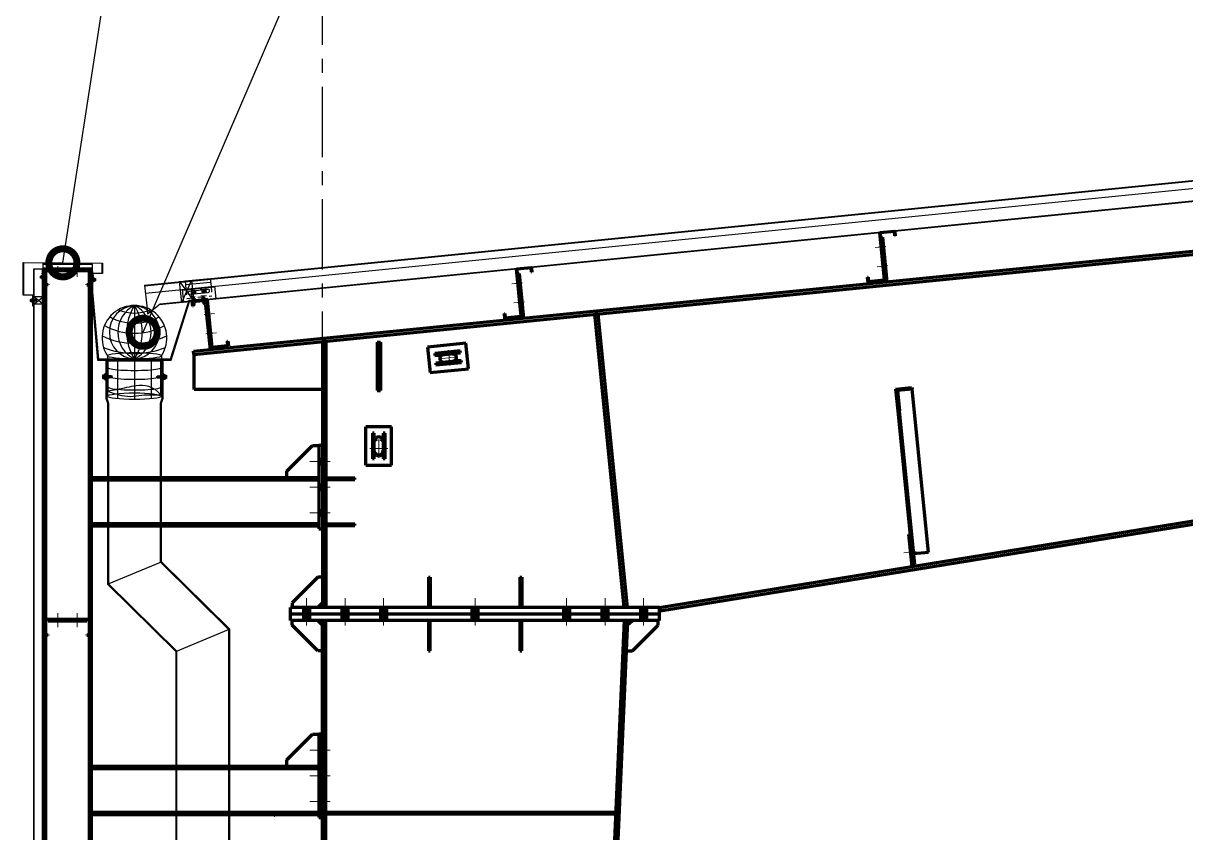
# Model space of a CAD drawing. Header units: inches. Extents: x 2 to 32666, y -5537 to 22.
# Drawn here: x 13733.76 to 13754.46, y -3824.41 to -3809.99 of the extents above; entities that cross this region are included whole.
import ezdxf

# ---------------------------------------------------------------- set-up
doc = ezdxf.new("R2010")
doc.units = ezdxf.units.IN
doc.header["$MEASUREMENT"] = 0
for name, pattern in [('CENTER', [2, 1.25, -0.25, 0.25, -0.25]), ('DASHED2', [0.375, 0.25, -0.125]), ('HIDDEN2', [4.7625, 3.175, -1.5875])]:
    doc.linetypes.add(name, pattern=pattern)
for name, color, linetype in [('1', 1, 'Continuous'), ('2', 2, 'Continuous'), ('3', 3, 'Continuous'), ('4', 4, 'Continuous'), ('6', 6, 'Continuous'), ('7', 7, 'Continuous'), ('8', 8, 'Continuous'), ('9', 9, 'Continuous'), ('DIM', 8, 'Continuous'), ('STRUCTURE', 1, 'Continuous'), ('Tim truc', 8, 'Continuous')]:
    doc.layers.add(name, color=color, linetype=linetype)
doc.styles.add('ST1', font='vnshx.shx', dxfattribs={"width": 0.7})
doc.dimstyles.new('175', dxfattribs={"dimtxt": 2.5, "dimasz": 1, "dimexe": 1, "dimexo": 0, "dimgap": 1, "dimtad": 1, "dimdec": 0, "dimlfac": 175, "dimzin": 0, "dimdsep": 46, "dimtxsty": 'ST1', "dimblk1": 'ARCHTICK', "dimblk2": 'ARCHTICK', "dimsah": 1, "dimcen": 1, "dimdle": 1, "dimclrd": 8, "dimclre": 8, "dimclrt": 3, "dimadec": 0, "dimazin": 0, "dimtfac": 1, "dimtdec": 0, "dimtix": 1, "dimtmove": 1, "dimatfit": 3, "dimldrblk": 'DOTSMALL', "dimfxl": 0, "dimtfill": 1, "dimtolj": 1, "dimtzin": 0, "dimlwd": -1, "dimlwe": -1, "dimarcsym": 0})

# ---------------------------------------------------------------- blocks, each defined once
blk = doc.blocks.new('Short_Self_drilling')
at = {"layer": 'STRUCTURE', "color": 1, "linetype": 'Continuous'}
for p, q in [((6.4, 1.7), (-6.4, 1.7)), ((5.1, 3.8), (-5.1, 3.8)), ((-2.6, 2.9), (-5.1, 2.9)), ((-3.4, 3.8), (-3.4, 6.8)), ((3, 7.2), (-3, 7.2)), ((2.6, 2.9), (-2.6, 2.9)), ((-2.1, 2.8), (-2.1, 2.9)), ((6.3, 0), (0, 0)), ((2.2, 2.8), (2.2, 2.9)), ((2.2, -0.5), (2.2, 0)), ((5.1, 2.9), (2.6, 2.9)), ((3.4, 3.8), (3.4, 6.8)), ((3, -1.2), (-2.7, -0.2)), ((3, -2.7), (-2.7, -1.8)), ((3, -4.2), (-2.7, -3.3)), ((3, -5.8), (-2.7, -4.8)), ((3, -7.3), (-2.7, -6.3)), ((-1.9, -8), (-2.7, -7.9)), ((-2.1, -1.4), (-2.1, -0.9)), ((-2.1, -2.9), (-2.1, -2.4)), ((-2.1, -4.4), (-2.1, -3.9)), ((-2.1, -6), (-2.1, -5.4)), ((-2.1, -7.5), (-2.1, -7)), ((-2.1, -12.3), (-2.1, -8.5)), ((3, -8.8), (-1.1, -8.1)), ((2.1, -12.3), (2.1, -9.1)), ((2.2, -2), (2.2, -1.5)), ((2.2, -3.6), (2.2, -3)), ((2.2, -5.1), (2.2, -4.6)), ((2.2, -6.6), (2.2, -6.1)), ((2.2, -8.1), (2.2, -7.6))]:
    blk.add_line(p, q, dxfattribs=at)
blk.add_lwpolyline([(6.4, 1.3), (6.4, 1.7), (2.1, 2.8), (-2.1, 2.8), (-6.4, 1.7), (-6.4, 1.3)], close=True, dxfattribs=at)
for points in [[(-6.4, 1.3, -0.088869), (-6.3, 0), (0, 0)], [(-0.1, 3.8), (-0.3, 6.2, 0.338878), (-3.1, 6.2), (-3.3, 3.8)], [(3.3, 3.8), (3.1, 6.2, 0.338878), (0.3, 6.2), (0.1, 3.8)], [(2.1, -12.3), (0.2, -14.2, -0.333596), (-0.2, -14.2), (-2.1, -12.3)], [(-0.1, -14), (-1, -12.2, -0.148657), (-1.4, -11.2), (-2, -7.7, -0.815006), (-1.2, -7.8, 0.150833), (-0.8, -8.7)], [(2.1, -12.3), (1.7, -11.7, 0.52242), (0.9, -11.7), (-0.2, -14.2)]]:
    blk.add_lwpolyline(points, format="xyb", dxfattribs=at)
for points in [[(3, -1.2), (2.2, -1.5), (-2.1, -0.8), (-2.7, -0.2), (-2.4, 0)], [(3, -2.7), (2.2, -3), (-2.1, -2.4), (-2.7, -1.8), (-2.1, -1.4), (2.2, -2), (3, -2.7)], [(3, -4.2), (2.2, -4.6), (-2.1, -3.9), (-2.7, -3.3), (-2.1, -2.9), (2.2, -3.6), (3, -4.2)], [(3, -5.8), (2.2, -6.1), (-2.1, -5.4), (-2.7, -4.8), (-2.1, -4.4), (2.2, -5.1), (3, -5.8)], [(3, -7.3), (2.2, -7.6), (-2.1, -7), (-2.7, -6.3), (-2.1, -6), (2.2, -6.6), (3, -7.3)], [(-1.8, -8.5), (-2.1, -8.5), (-2.7, -7.9), (-2.1, -7.5), (-1.8, -7.5)], [(-1.3, -7.6), (2.2, -8.1), (3, -8.8)], [(-1.2, 0), (2.2, -0.5), (3, -1.2)], [(3, -8.8), (2.2, -9.1), (-0.8, -8.7)]]:
    blk.add_lwpolyline(points, dxfattribs=at)
for centre, radius, start, end in [((-5, 3.3), 0.455, 109.7949, 250.2674), ((-3, 6.8), 0.429, 90.0311, 180.0311), ((3, 6.8), 0.429, 0.0311, 90.0311), ((5.1, 3.3), 0.435, 279.7276, 80.3347), ((10, 0.2), 3.74, 162.2963, 182.6103)]:
    blk.add_arc(centre, radius, start, end, dxfattribs=at)
blk = doc.blocks.new('A$C5FAA1D3F')
at = {"color": 8}
for p, q in [((-26.59, -10.81, 0), (-25.6, -0.91, 0)), ((-0.39, -3.85, 0), (-25.64, -1.33, 0)), ((-0.34, -3.43, 0), (-25.6, -0.91, 0)), ((-6.38, -8.5, 0), (-20.69, -7.07, 0)), ((-18.79, -8.54, 0), (-15.96, -8.83, 0)), ((-17.23, -7.27, 0), (-17.51, -10.1, 0)), ((-9.94, -7.99, 0), (-10.23, -10.82, 0)), ((-1.33, -13.34, 0), (-0.34, -3.43, 0)), ((-1.33, -13.34, 0), (-26.59, -10.81, 0)), ((-1.29, -12.92, 0), (-26.55, -10.39, 0)), ((-24.42, -17.42, 0), (-23.79, -11.09, 0)), ((-4.77, -19.39, 0), (-24.42, -17.42, 0)), ((-4.49, -16.58, 0), (-24.14, -14.62, 0)), ((-6.63, -11.02, 0), (-20.94, -9.59, 0)), ((-11.5, -9.26, 0), (-8.67, -9.54, 0)), ((-4.77, -19.39, 0), (-4.14, -13.06, 0))]:
    blk.add_line(p, q, dxfattribs=at)
at = {"color": 8, "linetype": 'HIDDEN2'}
for p, q in [((-23.79, -11.09, 0), (-23.06, -3.85, 0)), ((-3.42, -5.82, 0), (-23.06, -3.85, 0)), ((-19.57, -11.51, 0), (-18.9, -4.83, 0)), ((-18.9, -4.83, 0), (-7.68, -5.96, 0)), ((-7.68, -5.96, 0), (-8.35, -12.64, 0)), ((-4.14, -13.06, 0), (-3.42, -5.82, 0)), ((-19.58, -11.51, 0), (-19.4, -9.75, 0)), ((-8.35, -12.64, 0), (-19.58, -11.51, 0)), ((-8.35, -12.64, 0), (-19.57, -11.51, 0)), ((-19.4, -9.75, 0), (-8.17, -10.87, 0)), ((-8.17, -10.87, 0), (-8.35, -12.64, 0))]:
    blk.add_line(p, q, dxfattribs=at)
at = {"color": 8}
for centre, major_axis, start_param, end_param in [((-20.82, -8.33, 0), (-0.941, -0.852), 3.876998, 7.018591), ((-17.37, -8.69, 0), (-0.836, -0.757), 5.447794310103061, 11.73097961728265), ((-10.09, -9.4, 0), (-0.836, -0.757), 5.447794310103061, 11.73097961728265), ((-6.5, -9.76, 0), (-0.941, -0.852), 0.735405, 3.876998)]:
    blk.add_ellipse(centre, major_axis=major_axis, ratio=1, start_param=start_param, end_param=end_param, dxfattribs=at)
at = {"color": 1, "xscale": 0.2707692322397919, "yscale": 0.2707692322397919, "zscale": 0.2707692322397919, "rotation": 174.2582798079231}
for p in [(-16.04, -2.29, 0), (-8.54, -3.04, 0)]:
    blk.add_blockref('Short_Self_drilling', p, dxfattribs=at)
blk = doc.blocks.new('HFR-1')
at = {"layer": 'STRUCTURE', "color": 1, "linetype": 'Continuous'}
for p, q in [((-5.5, 0), (5.5, 0)), ((-5.2, 0.8), (-3.4, 1.5)), ((5.2, 0.8), (3.4, 1.5)), ((-2.4, -1.2), (-3, -1.6)), ((-3, -1.6), (-2.4, -1.9)), ((-2.4, -1.9), (-3, -2.3)), ((-3, -2.3), (-2.4, -2.6)), ((-2.4, -2.6), (-3, -3)), ((-3, -3), (-2.4, -3.3)), ((-2.4, -3.3), (-3, -3.7)), ((-3, -3.7), (-2.4, -4.1)), ((-2.4, -4.1), (-3, -4.4)), ((-3, -4.4), (-2.4, -4.8)), ((-2.4, -4.8), (-3, -5.1)), ((-3, -5.1), (-2.4, -5.5)), ((-2.4, -5.5), (-3, -5.8)), ((-3, -5.8), (-2.4, -6.2)), ((-2.4, -6.2), (-3, -6.6)), ((-3, -6.6), (-2.4, -6.9)), ((-2.4, -6.9), (-3, -7.3)), ((-3, -7.3), (-2.4, -7.6)), ((-2.4, -7.6), (-3, -8)), ((-3, -8), (-2.4, -8.3)), ((-2.4, -8.3), (-3, -8.7)), ((-3, -8.7), (-2.4, -9)), ((-2.4, -9), (-3, -9.4)), ((-3, -9.4), (-2.4, -9.7)), ((-2.4, -9.7), (-3, -10.1)), ((-3, -10.1), (-2.4, -10.5)), ((-2.4, -10.5), (-3, -10.8)), ((-3, -10.8), (-2.4, -11.2)), ((-2.4, -11.2), (-3, -11.5)), ((-3, -11.5), (-2.4, -11.9)), ((-2.9, -1.6), (2.9, -1.4)), ((-2.9, -2.3), (2.9, -2.1)), ((-2.9, -3), (2.9, -2.8)), ((-2.9, -3.7), (2.9, -3.6)), ((-2.9, -4.4), (2.9, -4.3)), ((-2.9, -5.1), (2.9, -5)), ((-2.9, -5.9), (2.9, -5.7)), ((-2.9, -6.6), (2.9, -6.4)), ((-2.9, -7.3), (2.9, -7.1)), ((-2.9, -8), (2.9, -7.8)), ((-2.9, -8.7), (2.9, -8.5)), ((-2.9, -9.4), (2.9, -9.2)), ((-2.9, -10.1), (1.5, -10)), ((-2.9, -10.8), (1.3, -10.7)), ((-2.9, -11.5), (0.9, -11.4)), ((-2.5, -17.4), (-2.5, -11.8)), ((-2.5, -17.4), (-2, -16.7)), ((-2.5, -17.4), (-0.2, -19.7)), ((2.4, -1.1), (-2.4, -1.2)), ((2.4, -1.8), (-2.4, -1.9)), ((-2.4, -1.9), (2.4, -1.8)), ((-2.4, -2.6), (2.4, -2.5)), ((2.4, -2.5), (-2.4, -2.6)), ((-2.4, -3.3), (2.4, -3.2)), ((2.4, -3.2), (-2.4, -3.3)), ((-2.4, -4.1), (2.4, -3.9)), ((2.4, -3.9), (-2.4, -4.1)), ((-2.4, -4.8), (2.4, -4.6)), ((2.4, -4.6), (-2.4, -4.8)), ((-2.4, -5.5), (2.4, -5.3)), ((2.4, -5.3), (-2.4, -5.5)), ((-2.4, -6.2), (2.4, -6)), ((2.4, -6), (-2.4, -6.2)), ((-2.4, -6.9), (2.4, -6.8)), ((2.4, -6.8), (-2.4, -6.9)), ((-2.4, -7.6), (2.4, -7.5)), ((2.4, -7.5), (-2.4, -7.6)), ((-2.4, -8.3), (2.4, -8.2)), ((2.4, -8.2), (-2.4, -8.3)), ((-2.4, -9), (2.4, -8.9)), ((2.4, -8.9), (-2.4, -9)), ((-2.4, -9.7), (2.4, -9.6)), ((2.4, -9.6), (-2.4, -9.7)), ((1.4, -10.3), (-2.4, -10.5)), ((-2.4, -10.5), (1.4, -10.3)), ((-2.4, -11.2), (1.1, -11.1)), ((1.1, -11.1), (-2.4, -11.2)), ((-2.4, -11.9), (0.4, -11.8)), ((-1, -16.7), (0.2, -19.7)), ((0.1, -19.4), (1.2, -17.3)), ((0.2, -19.7), (2.5, -17.4)), ((1.6, -16.1), (2.3, -10.2)), ((2.2, -10), (2.9, -10)), ((2.2, -11), (2.4, -11)), ((2.4, -11), (2.2, -11)), ((2.2, -11.4), (2.9, -11.4)), ((2.2, -11.7), (2.4, -11.7)), ((2.4, -10.3), (2.3, -10.3)), ((2.3, -10.3), (2.4, -10.3)), ((2.3, -10.7), (2.9, -10.7)), ((2.9, -1.4), (2.4, -1.1)), ((2.4, -1.8), (2.9, -1.4)), ((2.9, -2.1), (2.4, -1.8)), ((2.4, -2.5), (2.9, -2.1)), ((2.9, -2.8), (2.4, -2.5)), ((2.4, -3.2), (2.9, -2.8)), ((2.9, -3.6), (2.4, -3.2)), ((2.4, -3.9), (2.9, -3.6)), ((2.9, -4.3), (2.4, -3.9)), ((2.4, -4.6), (2.9, -4.3)), ((2.9, -5), (2.4, -4.6)), ((2.4, -5.3), (2.9, -5)), ((2.9, -5.7), (2.4, -5.3)), ((2.4, -6), (2.9, -5.7)), ((2.9, -6.4), (2.4, -6)), ((2.4, -6.8), (2.9, -6.4)), ((2.9, -7.1), (2.4, -6.8)), ((2.4, -7.5), (2.9, -7.1)), ((2.9, -7.8), (2.4, -7.5)), ((2.4, -8.2), (2.9, -7.8)), ((2.9, -8.5), (2.4, -8.2)), ((2.4, -8.9), (2.9, -8.5)), ((2.9, -9.2), (2.4, -8.9)), ((2.4, -9.6), (2.9, -9.2)), ((2.9, -10), (2.4, -9.6)), ((2.4, -10.3), (2.9, -10)), ((2.9, -10.7), (2.4, -10.3)), ((2.4, -11), (2.9, -10.7)), ((2.9, -11.4), (2.4, -11)), ((2.4, -11.7), (2.9, -11.4)), ((2.5, -17.4), (2.5, -11.7))]:
    blk.add_line(p, q, dxfattribs=at)
at = {"layer": 'STRUCTURE', "color": 1, "linetype": 'Continuous', "ltscale": 8}
for p in [(-3.4, 1.5), (3.4, 1.5)]:
    blk.add_line(p, (0, 1.5), dxfattribs=at)
at = {"layer": 'STRUCTURE', "color": 1, "linetype": 'DASHED2'}
for p in [(-1.9, 1.5), (1.9, 1.5)]:
    blk.add_line(p, (0, 0), dxfattribs=at)
at = {"layer": 'STRUCTURE', "color": 1, "linetype": 'Continuous', "ltscale": 8}
for centre, start, end in [((-4.7, 0.2), 130.41001, 194.80618), ((4.7, 0.2), 345.19382, 49.58999)]:
    blk.add_arc(centre, 0.801, start, end, dxfattribs=at)
at = {"layer": 'STRUCTURE', "color": 1, "linetype": 'Continuous'}
for centre, radius, start, end in [((-7.3, -9), 9.14, 58.06501, 78.8402), ((5.1, -3.8), 3.83, 84.20393, 134.36205), ((-1.5, -17.1), 0.59, 34.23018, 144.5641), ((0, -19.4), 0.331, 231.63478, 305.42875), ((-0.5, -10.1), 1.93, 296.60409, 355.39217), ((-0.6, -16), 2.2, 324.00482, 357.82685), ((1.9, -10.3), 0.444, 15.97616, 172.6971)]:
    blk.add_arc(centre, radius, start, end, dxfattribs=at)
blk = doc.blocks.new('A$C074D4DC8')
at = {"color": 9}
for p, q in [((80, 232.2), (80, 100)), ((13.2, 108.1), (13.2, 8.1)), ((38.4, 101.8), (38.4, 1.8)), ((80, 100), (80, 0)), ((121.6, 101.8), (121.6, 1.8)), ((146.8, 108.1), (146.8, 8.1))]:
    blk.add_line(p, q, dxfattribs=at)
for centre, radius, start, end in [((80, 152.2), 80, 326.5995, 213.4005), ((84.2, 166.1), 66.2, 93.6886, 266.3114), ((112.4, 166.1), 73.6, 116.1115, 243.8885), ((183.7, 166.1), 123, 147.491, 212.509), ((-23.7, 166.1), 123, 327.491, 32.509), ((47.6, 166.1), 73.6, 296.1115, 63.8885), ((75.7, 166.1), 66.2, 273.6886, 86.3114), ((80, 318.7), 130, 241.9999, 298.0001), ((80, 318.7), 105, 247.6912, 292.3088), ((80, 318.7), 155, 241.4707, 298.5293), ((80, 318.7), 180, 243.6718, 296.3282), ((80, 318.7), 205, 248.1186, 291.8814)]:
    blk.add_arc(centre, radius, start, end, dxfattribs=at)
for centre in [(80, 108.1), (80, 8.1)]:
    blk.add_ellipse(centre, major_axis=(-66.8, 0), ratio=0.12167, dxfattribs=at)
for centre in [(80, 79.9), (80, 58.1), (80, 31.6)]:
    blk.add_ellipse(centre, major_axis=(-66.8, 0), ratio=0.12167, start_param=0, end_param=3.141593, dxfattribs=at)
blk = doc.blocks.new('PHEU THU NUOC')
at = {"color": 8}
blk.add_line((312268.65, -34593.71), (312298.08, -34593.71), dxfattribs=at)
for points in [[(312268.65, -34613.62), (312268.65, -34593.71), (312264, -34593.71), (312264, -34593.95), (312268.41, -34593.95), (312268.41, -34613.9)], [(312298.08, -34611.73), (312298.08, -34593.71), (312301.66, -34593.71), (312301.66, -34593.95), (312298.32, -34593.95), (312298.32, -34611.77)]]:
    blk.add_lwpolyline(points, dxfattribs=at)
blk.add_open_spline([(312268.41, -34613.9), (312273.09, -34608.52), (312281.23, -34607.66), (312290.79, -34610.54), (312296.65, -34611.33), (312298.32, -34611.55)], degree=3, knots=[0, 0, 0, 0, 20.015853, 34.788778, 40.675458, 40.675458, 40.675458, 40.675458], dxfattribs=at)
blk.add_spline([(312298.32, -34611.55), (312285.73, -34614.49), (312279.24, -34613.76), (312268.41, -34613.9)], degree=3, dxfattribs=at)
blk = doc.blocks.new('_ArchTick')
at = {"color": 0, "linetype": 'ByBlock', "const_width": 0.15}
blk.add_lwpolyline([(-0.5, -0.5), (0.5, 0.5)], dxfattribs=at)
blk = doc.blocks.new('_DotSmall')
at = {"color": 0, "linetype": 'ByBlock', "const_width": 0.5}
blk.add_lwpolyline([(-0.0625, 0, 1), (0.0625, 0, 1)], format="xyb", close=True, dxfattribs=at)

msp = doc.modelspace()

# ---------------------------------------------------------------- hatches: boundary and pattern name
at = {"layer": '2'}
for points in [[(13734.4144, -3814.3752), (13734.4144, -3814.4038), (13734.3344, -3814.4038), (13734.3344, -3814.3752)], [(13734.7572, -3814.3752), (13734.7572, -3814.4038), (13734.6772, -3814.4038), (13734.6772, -3814.3752)], [(13739.0886, -3817.8612), (13739.0201, -3817.8612), (13739.0201, -3817.7354), (13739.0886, -3817.7354)], [(13739.1458, -3817.8612), (13739.0886, -3817.8612), (13739.0886, -3817.7354), (13739.1458, -3817.7354)], [(13739.0886, -3818.3183), (13739.0201, -3818.3183), (13739.0201, -3818.1926), (13739.0886, -3818.1926)], [(13739.1458, -3818.3183), (13739.0886, -3818.3183), (13739.0886, -3818.1926), (13739.1458, -3818.1926)], [(13739.0886, -3818.7754), (13739.0201, -3818.7754), (13739.0201, -3818.6497), (13739.0886, -3818.6497)], [(13739.1458, -3818.7754), (13739.0886, -3818.7754), (13739.0886, -3818.6497), (13739.1458, -3818.6497)], [(13738.8772, -3820.4005), (13738.8772, -3820.5148), (13738.7286, -3820.5148), (13738.7286, -3820.4005)], [(13738.8772, -3820.5148), (13738.8772, -3820.6291), (13738.7286, -3820.6291), (13738.7286, -3820.5148)], [(13739.5629, -3820.4005), (13739.5629, -3820.5148), (13739.4144, -3820.5148), (13739.4144, -3820.4005)], [(13739.5629, -3820.5148), (13739.5629, -3820.6291), (13739.4144, -3820.6291), (13739.4144, -3820.5148)], [(13740.2486, -3820.4005), (13740.2486, -3820.5148), (13740.1001, -3820.5148), (13740.1001, -3820.4005)], [(13740.2486, -3820.5148), (13740.2486, -3820.6291), (13740.1001, -3820.6291), (13740.1001, -3820.5148)], [(13741.8772, -3820.4005), (13741.8772, -3820.5148), (13741.7286, -3820.5148), (13741.7286, -3820.4005)], [(13741.8772, -3820.5148), (13741.8772, -3820.6291), (13741.7286, -3820.6291), (13741.7286, -3820.5148)], [(13743.5058, -3820.4005), (13743.5058, -3820.5148), (13743.3572, -3820.5148), (13743.3572, -3820.4005)], [(13743.5058, -3820.5148), (13743.5058, -3820.6291), (13743.3572, -3820.6291), (13743.3572, -3820.5148)], [(13744.1915, -3820.4005), (13744.1915, -3820.5148), (13744.0429, -3820.5148), (13744.0429, -3820.4005)], [(13744.1915, -3820.5148), (13744.1915, -3820.6291), (13744.0429, -3820.6291), (13744.0429, -3820.5148)], [(13744.8772, -3820.4005), (13744.8772, -3820.5148), (13744.7286, -3820.5148), (13744.7286, -3820.4005)], [(13744.8772, -3820.5148), (13744.8772, -3820.6291), (13744.7286, -3820.6291), (13744.7286, -3820.5148)], [(13739.0886, -3823.004), (13739.0201, -3823.004), (13739.0201, -3822.8783), (13739.0886, -3822.8783)], [(13739.1458, -3823.004), (13739.0886, -3823.004), (13739.0886, -3822.8783), (13739.1458, -3822.8783)], [(13739.0886, -3823.4612), (13739.0201, -3823.4612), (13739.0201, -3823.3354), (13739.0886, -3823.3354)], [(13739.1458, -3823.4612), (13739.0886, -3823.4612), (13739.0886, -3823.3354), (13739.1458, -3823.3354)], [(13739.0886, -3823.9183), (13739.0201, -3823.9183), (13739.0201, -3823.7926), (13739.0886, -3823.7926)], [(13739.1458, -3823.9183), (13739.0886, -3823.9183), (13739.0886, -3823.7926), (13739.1458, -3823.7926)], [(13738.2715, -3824.044), (13738.2715, -3824.084), (13738.1915, -3824.084), (13738.1915, -3824.044)], [(13738.1915, -3824.084), (13738.1915, -3824.044), (13738.2715, -3824.044), (13738.2715, -3824.084)]]:
    msp.add_hatch(color=256, dxfattribs=at).paths.add_polyline_path(points, flags=17)

# ---------------------------------------------------------------- linework, layer by layer
at = {"layer": '2', "lineweight": 100}
for p, q in [((13736.7915, -3815.832), (13773.8394, -3812.1272)), ((13736.7972, -3815.8889), (13773.8451, -3812.1841)), ((13749.0089, -3813.7197), (13749.2762, -3813.693)), ((13749.0933, -3814.5641), (13749.0089, -3813.7197)), ((13749.2685, -3813.7024), (13749.0183, -3813.7274)), ((13749.1027, -3814.5718), (13749.0183, -3813.7274)), ((13749.2683, -3813.7026), (13749.2762, -3813.693)), ((13749.2762, -3813.7792), (13749.2685, -3813.7024)), ((13749.2762, -3813.693), (13749.2762, -3813.693)), ((13749.2762, -3813.693), (13749.2847, -3813.7783)), ((13749.026, -3813.8046), (13749.0544, -3813.8017)), ((13749.0544, -3813.8017), (13749.134, -3814.5978)), ((13749.2847, -3813.7783), (13749.2762, -3813.7792)), ((13749.0356, -3813.987), (13749.0433, -3813.9776)), ((13734.126, -3814.3754), (13734.1172, -3814.3666)), ((13734.1172, -3814.6523), (13734.1172, -3814.3666)), ((13734.1172, -3814.3666), (13734.9744, -3814.3666)), ((13734.9658, -3814.3752), (13734.1258, -3814.3752)), ((13734.1258, -3814.3752), (13734.1258, -3814.6438)), ((13734.1344, -3814.4038), (13734.1344, -3814.3752)), ((13734.2029, -3814.4038), (13734.2029, -3814.3752)), ((13734.8887, -3814.4038), (13734.8887, -3814.3752)), ((13734.9572, -3814.3752), (13734.9572, -3814.4038)), ((13734.9658, -3814.6438), (13734.9658, -3814.3752)), ((13734.9744, -3814.6523), (13734.9744, -3814.3666)), ((13742.5396, -3814.3667), (13742.8069, -3814.34)), ((13742.6241, -3815.2111), (13742.5396, -3814.3667)), ((13742.7992, -3814.3493), (13742.549, -3814.3744)), ((13742.6335, -3815.2187), (13742.549, -3814.3744)), ((13742.799, -3814.3496), (13742.8069, -3814.34)), ((13742.8069, -3814.4261), (13742.7992, -3814.3493)), ((13742.8069, -3814.34), (13742.8069, -3814.34)), ((13742.8069, -3814.34), (13742.8154, -3814.4253)), ((13734.1258, -3814.4037), (13734.1572, -3814.4037)), ((13734.9572, -3814.4038), (13734.1344, -3814.4038)), ((13734.1572, -3814.6438), (13734.1572, -3814.4037)), ((13734.9344, -3814.4037), (13734.9658, -3814.4037)), ((13734.9344, -3814.6438), (13734.9344, -3814.4037)), ((13742.5567, -3814.4515), (13742.5852, -3814.4487)), ((13742.5852, -3814.4487), (13742.6648, -3815.2447)), ((13742.8154, -3814.4253), (13742.8069, -3814.4261)), ((13748.7928, -3814.5166), (13748.8014, -3814.5158)), ((13748.8014, -3814.6019), (13748.7928, -3814.5166)), ((13748.8014, -3814.5158), (13748.8091, -3814.5925)), ((13749.1027, -3814.5718), (13748.8014, -3814.6019)), ((13748.8091, -3814.5925), (13749.0933, -3814.5641)), ((13749.1056, -3814.6006), (13749.1027, -3814.5718)), ((13734.1172, -3820.6054), (13734.1172, -3814.6523)), ((13734.2029, -3814.6523), (13734.1172, -3814.6523)), ((13734.1258, -3814.6438), (13734.2029, -3814.6438)), ((13734.1572, -3820.6054), (13734.1572, -3814.6523)), ((13734.2029, -3814.6438), (13734.2029, -3814.6523)), ((13734.8887, -3814.6523), (13734.8887, -3814.6438)), ((13734.8887, -3814.6438), (13734.9658, -3814.6438)), ((13734.8887, -3814.6523), (13734.9744, -3814.6523)), ((13734.9344, -3820.6054), (13734.9344, -3814.6523)), ((13734.9744, -3820.6054), (13734.9744, -3814.6523)), ((13742.5664, -3814.6339), (13742.574, -3814.6245)), ((13736.7658, -3814.9445), (13737.033, -3814.9177)), ((13736.7743, -3815.0298), (13736.7658, -3814.9445)), ((13737.0254, -3814.9271), (13736.7752, -3814.9521)), ((13736.7752, -3814.9521), (13736.7829, -3815.0289)), ((13737.1098, -3815.7715), (13737.0254, -3814.9271)), ((13737.033, -3814.9177), (13737.1175, -3815.7621)), ((13736.7829, -3815.0289), (13736.7743, -3815.0298)), ((13737.033, -3815.0039), (13737.0046, -3815.0067)), ((13737.0046, -3815.0067), (13737.0842, -3815.8028)), ((13742.3236, -3815.1636), (13742.3321, -3815.1627)), ((13742.3321, -3815.2489), (13742.3236, -3815.1636)), ((13742.3321, -3815.1627), (13742.3398, -3815.2395)), ((13743.9944, -3815.1692), (13743.9375, -3815.1749)), ((13744.4601, -3820.4005), (13743.9375, -3815.1749)), ((13744.5169, -3820.3949), (13743.9944, -3815.1692)), ((13745.0886, -3820.4005), (13777.0749, -3815.1919)), ((13742.6335, -3815.2187), (13742.3321, -3815.2489)), ((13742.3398, -3815.2395), (13742.6241, -3815.2111)), ((13742.6363, -3815.2476), (13742.6335, -3815.2187)), ((13745.0978, -3820.4569), (13777.0792, -3815.2489)), ((13745.0978, -3820.4569), (13777.0792, -3815.2491)), ((13737.1098, -3815.7715), (13737.4112, -3815.7414)), ((13737.1126, -3815.7999), (13737.1098, -3815.7715)), ((13737.1175, -3815.7621), (13737.4018, -3815.7337)), ((13737.3259, -3815.7499), (13737.3335, -3815.7405)), ((13737.3941, -3815.6569), (13737.4026, -3815.6561)), ((13737.4018, -3815.7337), (13737.3941, -3815.6569)), ((13737.395, -3815.6654), (13737.4026, -3815.6561)), ((13737.4026, -3815.6561), (13737.4026, -3815.6561)), ((13737.4026, -3815.6561), (13737.4112, -3815.7414)), ((13739.1458, -3815.6597), (13739.0886, -3815.6597)), ((13739.0886, -3815.6597), (13739.0886, -3820.4005)), ((13739.1458, -3815.6597), (13739.1458, -3815.654)), ((13739.1458, -3815.6597), (13739.1458, -3820.4005)), ((13740.0601, -3815.674), (13740.0601, -3816.5312)), ((13740.0601, -3815.674), (13740.1172, -3815.674)), ((13740.1172, -3815.674), (13740.1172, -3816.5312)), ((13741.6403, -3815.6917), (13740.9579, -3815.76)), ((13740.9579, -3815.76), (13741.0034, -3816.2148)), ((13741.6857, -3816.1466), (13741.6403, -3815.6917)), ((13736.7972, -3815.8889), (13736.7915, -3815.832)), ((13736.8029, -3816.5163), (13736.8029, -3815.8883)), ((13741.5391, -3815.8282), (13741.0842, -3815.8737)), ((13741.0842, -3815.8737), (13741.0876, -3815.9078)), ((13741.0876, -3815.9078), (13741.5425, -3815.8623)), ((13741.5561, -3815.9988), (13741.1012, -3816.0443)), ((13741.2022, -3815.9056), (13741.1797, -3815.933)), ((13741.1866, -3816.0013), (13741.214, -3816.0237)), ((13741.2022, -3815.9056), (13741.2354, -3815.893)), ((13741.214, -3816.0237), (13741.2491, -3816.0295)), ((13741.3946, -3815.8771), (13741.4297, -3815.8828)), ((13741.4083, -3816.0135), (13741.4415, -3816.001)), ((13741.4571, -3815.9053), (13741.4297, -3815.8828)), ((13741.4415, -3816.001), (13741.464, -3815.9735)), ((13741.5425, -3815.8623), (13741.5391, -3815.8282)), ((13741.5595, -3816.0329), (13741.5561, -3815.9988)), ((13741.0034, -3816.2148), (13741.6857, -3816.1466)), ((13741.1012, -3816.0443), (13741.1046, -3816.0784)), ((13741.1046, -3816.0784), (13741.5595, -3816.0329)), ((13739.0887, -3816.5163), (13736.8029, -3816.5163)), ((13740.0601, -3816.5312), (13740.1172, -3816.5312)), ((13749.2962, -3816.5062), (13749.5805, -3816.4778)), ((13749.3353, -3816.897), (13749.2962, -3816.5062)), ((13749.5836, -3816.5091), (13749.322, -3816.5352)), ((13749.322, -3816.5352), (13749.358, -3816.8947)), ((13749.5523, -3816.5122), (13749.5805, -3816.4778)), ((13749.5805, -3816.4778), (13749.5836, -3816.5091)), ((13749.8738, -3819.4107), (13749.5836, -3816.5091)), ((13749.3246, -3816.7905), (13749.3451, -3816.7655)), ((13749.3353, -3816.897), (13749.358, -3816.8947)), ((13749.5872, -3819.4167), (13749.3353, -3816.897)), ((13749.6312, -3819.6272), (13749.358, -3816.8947)), ((13739.8601, -3817.8638), (13739.8601, -3817.178)), ((13740.3172, -3817.178), (13739.8601, -3817.178)), ((13740.3172, -3817.8638), (13740.3172, -3817.178)), ((13739.9744, -3817.2923), (13739.9744, -3817.7495)), ((13740.0086, -3817.2923), (13739.9744, -3817.2923)), ((13740.0086, -3817.7495), (13740.0086, -3817.2923)), ((13740.0086, -3817.4409), (13740.0194, -3817.4009)), ((13740.0486, -3817.3716), (13740.0194, -3817.4009)), ((13740.1579, -3817.4009), (13740.1286, -3817.3716)), ((13740.1686, -3817.4409), (13740.1579, -3817.4009)), ((13740.1686, -3817.2923), (13740.1686, -3817.7495)), ((13740.2029, -3817.2923), (13740.1686, -3817.2923)), ((13740.2029, -3817.7495), (13740.2029, -3817.2923)), ((13738.4487, -3817.9697), (13738.9058, -3817.5126)), ((13738.9058, -3817.5126), (13739.0201, -3817.5126)), ((13739.0886, -3817.5126), (13739.0201, -3817.5126)), ((13739.0201, -3817.5126), (13739.0201, -3818.9983)), ((13740.0194, -3817.6409), (13740.0086, -3817.6009)), ((13740.0194, -3817.6409), (13740.0486, -3817.6702)), ((13740.1286, -3817.6702), (13740.1579, -3817.6409)), ((13740.1579, -3817.6409), (13740.1686, -3817.6009)), ((13739.8601, -3817.8638), (13740.3172, -3817.8638)), ((13740.0086, -3817.7495), (13739.9744, -3817.7495)), ((13740.2029, -3817.7495), (13740.1686, -3817.7495)), ((13734.9744, -3818.084), (13734.9744, -3818.124)), ((13734.9744, -3818.084), (13739.0201, -3818.084)), ((13738.4487, -3818.084), (13738.4487, -3817.9697)), ((13739.1458, -3818.1155), (13739.1458, -3818.0869)), ((13739.1458, -3818.0869), (13739.6601, -3818.0869)), ((13739.6601, -3818.1155), (13739.6601, -3818.0869)), ((13734.9744, -3818.124), (13739.0201, -3818.124)), ((13739.1458, -3818.1155), (13739.6601, -3818.1155)), ((13734.9744, -3818.9412), (13734.9744, -3818.9012)), ((13734.9744, -3818.9012), (13739.0201, -3818.9012)), ((13739.1458, -3818.9383), (13739.1458, -3818.9098)), ((13739.1458, -3818.9098), (13739.6601, -3818.9098)), ((13739.6601, -3818.9383), (13739.6601, -3818.9098)), ((13734.9744, -3818.9412), (13739.0201, -3818.9412)), ((13739.0201, -3818.9983), (13739.0886, -3818.9983)), ((13739.1458, -3818.9383), (13739.6601, -3818.9383)), ((13749.5267, -3819.0991), (13749.5552, -3819.0963)), ((13749.5836, -3819.6677), (13749.5267, -3819.0991)), ((13749.612, -3819.664), (13749.5872, -3819.4167)), ((13749.6122, -3819.4368), (13749.8738, -3819.4107)), ((13749.5836, -3819.6677), (13749.5978, -3819.6663)), ((13749.6085, -3819.6294), (13749.6312, -3819.6272)), ((13739.0029, -3819.8577), (13738.5458, -3820.3148)), ((13739.0886, -3819.8577), (13739.0029, -3819.8577)), ((13740.9715, -3819.8577), (13740.9715, -3820.4005)), ((13740.9715, -3819.8577), (13741.0058, -3819.8577)), ((13741.0058, -3819.8577), (13741.0058, -3820.4005)), ((13742.6001, -3819.8577), (13742.6001, -3820.4005)), ((13742.6001, -3819.8577), (13742.6344, -3819.8577)), ((13742.6344, -3819.8577), (13742.6344, -3820.4005)), ((13738.5458, -3820.3148), (13738.5458, -3820.4005)), ((13739.0029, -3820.4005), (13739.0886, -3820.3148)), ((13740.9715, -3820.3148), (13741.0058, -3820.3148)), ((13742.6001, -3820.3148), (13742.6344, -3820.3148)), ((13745.0886, -3820.4005), (13738.5172, -3820.4005)), ((13738.5172, -3820.5148), (13738.5172, -3820.4005)), ((13745.0886, -3820.5148), (13738.5172, -3820.5148)), ((13745.0886, -3820.5148), (13738.5172, -3820.5148)), ((13738.5172, -3820.6291), (13738.5172, -3820.5148)), ((13739.1458, -3820.4005), (13739.0886, -3820.4005)), ((13744.5169, -3820.3949), (13744.4601, -3820.4005)), ((13745.0886, -3820.4005), (13745.0978, -3820.4569)), ((13745.0886, -3820.5148), (13745.0886, -3820.4005)), ((13745.0886, -3820.6291), (13745.0886, -3820.5148)), ((13734.126, -3820.6141), (13734.1172, -3820.6054)), ((13734.1172, -3820.8911), (13734.1172, -3820.6054)), ((13734.1172, -3820.6054), (13734.9744, -3820.6054)), ((13734.9658, -3820.6139), (13734.1258, -3820.6139)), ((13734.1258, -3820.6139), (13734.1258, -3820.8825)), ((13734.1572, -3820.8825), (13734.1572, -3820.6139)), ((13734.2029, -3820.6425), (13734.2029, -3820.6139)), ((13734.8887, -3820.6425), (13734.2029, -3820.6425)), ((13734.8887, -3820.6139), (13734.8887, -3820.6425)), ((13734.9344, -3820.8825), (13734.9344, -3820.6139)), ((13734.9658, -3820.8825), (13734.9658, -3820.6139)), ((13734.9744, -3820.8911), (13734.9744, -3820.6054)), ((13745.0886, -3820.6291), (13738.5172, -3820.6291)), ((13738.5458, -3820.7148), (13738.5458, -3820.6291)), ((13739.0029, -3821.172), (13738.5458, -3820.7148)), ((13739.0029, -3820.6291), (13739.0886, -3820.7148)), ((13739.0886, -3820.6291), (13739.1458, -3820.6291)), ((13739.0886, -3850.184), (13739.0886, -3820.6291)), ((13739.1458, -3850.184), (13739.1458, -3820.6291)), ((13740.9715, -3820.6291), (13740.9715, -3821.172)), ((13740.9715, -3820.7148), (13741.0058, -3820.7148)), ((13741.0058, -3821.172), (13741.0058, -3820.6291)), ((13744.4601, -3820.6291), (13742.5111, -3864.2737)), ((13744.5172, -3820.6317), (13742.5682, -3864.2763)), ((13742.6001, -3820.6291), (13742.6001, -3821.172)), ((13742.6001, -3820.7148), (13742.6344, -3820.7148)), ((13742.6344, -3821.172), (13742.6344, -3820.6291)), ((13744.5172, -3820.6317), (13744.4601, -3820.6291)), ((13744.5134, -3820.7148), (13744.603, -3820.6291)), ((13744.603, -3821.172), (13745.0601, -3820.7148)), ((13745.0601, -3820.7148), (13745.0601, -3820.6291)), ((13734.1172, -3826.6098), (13734.1172, -3820.8911)), ((13734.2029, -3820.8911), (13734.1172, -3820.8911)), ((13734.1258, -3820.8825), (13734.2029, -3820.8825)), ((13734.1572, -3826.6098), (13734.1572, -3820.8911)), ((13734.2029, -3820.8825), (13734.2029, -3820.8911)), ((13734.8887, -3820.8911), (13734.8887, -3820.8825)), ((13734.8887, -3820.8825), (13734.9658, -3820.8825)), ((13734.8887, -3820.8911), (13734.9744, -3820.8911)), ((13734.9344, -3826.6098), (13734.9344, -3820.8911)), ((13734.9744, -3826.6098), (13734.9744, -3820.8911)), ((13739.0886, -3821.172), (13739.0029, -3821.172)), ((13740.9715, -3821.172), (13741.0058, -3821.172)), ((13742.6001, -3821.172), (13742.6344, -3821.172)), ((13744.493, -3821.172), (13744.603, -3821.172)), ((13738.4487, -3823.1126), (13738.9058, -3822.6554)), ((13738.9058, -3822.6554), (13739.0201, -3822.6554)), ((13739.0886, -3822.6554), (13739.0201, -3822.6554)), ((13739.0201, -3822.6554), (13739.0201, -3824.1412)), ((13734.9744, -3823.2269), (13734.9744, -3823.2669)), ((13734.9744, -3823.2269), (13739.0201, -3823.2269)), ((13734.9744, -3823.2669), (13739.0201, -3823.2669)), ((13738.4487, -3823.2269), (13738.4487, -3823.1126)), ((13734.9744, -3824.084), (13734.9744, -3824.044)), ((13734.9744, -3824.044), (13739.0201, -3824.044)), ((13734.9744, -3824.084), (13739.0201, -3824.084)), ((13739.1458, -3824.0783), (13739.1458, -3824.0497)), ((13744.3067, -3824.0497), (13739.1458, -3824.0497)), ((13744.3067, -3824.0783), (13739.1458, -3824.0783)), ((13744.3067, -3824.0783), (13744.3067, -3824.0497)), ((13739.0201, -3824.1412), (13739.0886, -3824.1412))]:
    msp.add_line(p, q, dxfattribs=at)
at = {"layer": '2', "lineweight": 0}
for p, q in [((13749.1169, -3813.9674), (13748.9293, -3813.9861)), ((13749.0885, -3813.9702), (13748.9293, -3813.9861)), ((13749.0885, -3813.9702), (13748.9293, -3813.9861)), ((13749.0885, -3813.9702), (13749.0345, -3813.9756)), ((13749.0885, -3813.9702), (13749.0345, -3813.9756)), ((13734.3344, -3814.3752), (13734.3344, -3814.4038)), ((13734.3744, -3814.3209), (13734.3744, -3814.5095)), ((13734.3744, -3814.3209), (13734.3744, -3814.5095)), ((13734.4144, -3814.3752), (13734.4144, -3814.4038)), ((13734.6772, -3814.3752), (13734.6772, -3814.4038)), ((13734.7172, -3814.3209), (13734.7172, -3814.5095)), ((13734.7172, -3814.3209), (13734.7172, -3814.5095)), ((13734.7572, -3814.3752), (13734.7572, -3814.4038)), ((13749.1511, -3814.3085), (13748.9634, -3814.3273)), ((13749.1226, -3814.3114), (13748.9634, -3814.3273)), ((13749.1226, -3814.3114), (13748.9634, -3814.3273)), ((13749.1226, -3814.3113), (13749.0686, -3814.3167)), ((13749.1226, -3814.3113), (13749.0686, -3814.3167)), ((13742.6477, -3814.6143), (13742.46, -3814.6331)), ((13742.6192, -3814.6172), (13742.46, -3814.6331)), ((13742.6192, -3814.6172), (13742.46, -3814.6331)), ((13742.6192, -3814.6171), (13742.5652, -3814.6225)), ((13742.6192, -3814.6171), (13742.5652, -3814.6225)), ((13742.6818, -3814.9555), (13742.4941, -3814.9742)), ((13742.6534, -3814.9583), (13742.4941, -3814.9742)), ((13742.6534, -3814.9583), (13742.4941, -3814.9742)), ((13742.6533, -3814.9583), (13742.5993, -3814.9637)), ((13742.6533, -3814.9583), (13742.5993, -3814.9637)), ((13736.9762, -3815.1819), (13737.1638, -3815.1631)), ((13737.0046, -3815.179), (13737.1638, -3815.1631)), ((13737.0046, -3815.179), (13737.1638, -3815.1631)), ((13737.0046, -3815.1786), (13737.0586, -3815.1732)), ((13737.0046, -3815.1786), (13737.0586, -3815.1732)), ((13737.0103, -3815.523), (13737.1979, -3815.5043)), ((13737.0387, -3815.5202), (13737.1979, -3815.5043)), ((13737.0387, -3815.5202), (13737.1979, -3815.5043)), ((13737.0387, -3815.5197), (13737.0927, -3815.5143)), ((13737.0387, -3815.5197), (13737.0927, -3815.5143)), ((13741.3549, -3816.0878), (13741.3276, -3815.8149)), ((13741.2017, -3815.9389), (13741.1991, -3815.9656)), ((13741.1991, -3815.9656), (13741.2069, -3815.9911)), ((13741.1991, -3815.9656), (13741.1991, -3815.9656)), ((13741.2143, -3815.9153), (13741.2017, -3815.9389)), ((13741.4777, -3815.9377), (13741.2048, -3815.965)), ((13741.2069, -3815.9911), (13741.2239, -3816.0118)), ((13741.2349, -3815.8983), (13741.2143, -3815.9153)), ((13741.2239, -3816.0118), (13741.2475, -3816.0244)), ((13741.2605, -3815.8905), (13741.2349, -3815.8983)), ((13741.2475, -3816.0244), (13741.2742, -3816.027)), ((13741.4084, -3815.8757), (13741.2605, -3815.8905)), ((13741.2742, -3816.027), (13741.422, -3816.0122)), ((13741.435, -3815.8783), (13741.4084, -3815.8757)), ((13741.422, -3816.0122), (13741.4476, -3816.0044)), ((13741.4586, -3815.8909), (13741.435, -3815.8783)), ((13741.4476, -3816.0044), (13741.4682, -3815.9874)), ((13741.4756, -3815.9115), (13741.4586, -3815.8909)), ((13741.4682, -3815.9874), (13741.4808, -3815.9638)), ((13741.4834, -3815.9371), (13741.4756, -3815.9115)), ((13741.4808, -3815.9638), (13741.4834, -3815.9371)), ((13741.4834, -3815.9371), (13741.4834, -3815.9371)), ((13740.0147, -3817.4585), (13740.0086, -3817.4891)), ((13740.0321, -3817.4325), (13740.0147, -3817.4585)), ((13740.058, -3817.4152), (13740.0321, -3817.4325)), ((13740.0886, -3817.4091), (13740.058, -3817.4152)), ((13740.0886, -3817.4062), (13740.0886, -3817.7262)), ((13740.1193, -3817.4152), (13740.0886, -3817.4091)), ((13740.0886, -3817.4091), (13740.0886, -3817.4091)), ((13740.1452, -3817.4325), (13740.1193, -3817.4152)), ((13740.1626, -3817.4585), (13740.1452, -3817.4325)), ((13740.1686, -3817.4891), (13740.1626, -3817.4585)), ((13740.2486, -3817.5662), (13739.9286, -3817.5662)), ((13740.0086, -3817.4891), (13740.0086, -3817.6434)), ((13740.0086, -3817.6434), (13740.0147, -3817.674)), ((13740.0147, -3817.674), (13740.0321, -3817.6999)), ((13740.1452, -3817.6999), (13740.1626, -3817.674)), ((13740.1626, -3817.674), (13740.1686, -3817.6434)), ((13740.1686, -3817.6434), (13740.1686, -3817.4891)), ((13739.2201, -3817.7983), (13738.8601, -3817.7983)), ((13739.2201, -3817.7983), (13738.8601, -3817.7983)), ((13739.0886, -3817.7354), (13739.0201, -3817.7354)), ((13739.0886, -3817.7354), (13739.0201, -3817.7354)), ((13739.0886, -3817.8612), (13739.0201, -3817.8612)), ((13739.0886, -3817.8612), (13739.0201, -3817.8612)), ((13739.1458, -3817.7354), (13739.0886, -3817.7354)), ((13739.1458, -3817.7354), (13739.0886, -3817.7354)), ((13739.1458, -3817.8612), (13739.0886, -3817.8612)), ((13739.1458, -3817.8612), (13739.0886, -3817.8612)), ((13740.0321, -3817.6999), (13740.058, -3817.7173)), ((13740.058, -3817.7173), (13740.0886, -3817.7234)), ((13740.0886, -3817.7234), (13740.1193, -3817.7173)), ((13740.0886, -3817.7234), (13740.0886, -3817.7234)), ((13740.1193, -3817.7173), (13740.1452, -3817.6999)), ((13739.2201, -3818.2554), (13738.8601, -3818.2554)), ((13739.2201, -3818.2554), (13738.8601, -3818.2554)), ((13739.0886, -3818.1926), (13739.0201, -3818.1926)), ((13739.0886, -3818.1926), (13739.0201, -3818.1926)), ((13739.1458, -3818.1926), (13739.0886, -3818.1926)), ((13739.1458, -3818.1926), (13739.0886, -3818.1926)), ((13739.0886, -3818.3183), (13739.0201, -3818.3183)), ((13739.0886, -3818.3183), (13739.0201, -3818.3183)), ((13739.1458, -3818.3183), (13739.0886, -3818.3183)), ((13739.1458, -3818.3183), (13739.0886, -3818.3183)), ((13739.2201, -3818.7126), (13738.8601, -3818.7126)), ((13739.2201, -3818.7126), (13738.8601, -3818.7126)), ((13739.0886, -3818.6497), (13739.0201, -3818.6497)), ((13739.0886, -3818.6497), (13739.0201, -3818.6497)), ((13739.1458, -3818.6497), (13739.0886, -3818.6497)), ((13739.1458, -3818.6497), (13739.0886, -3818.6497)), ((13739.0886, -3818.7754), (13739.0201, -3818.7754)), ((13739.0886, -3818.7754), (13739.0201, -3818.7754)), ((13739.1458, -3818.7754), (13739.0886, -3818.7754)), ((13739.1458, -3818.7754), (13739.0886, -3818.7754)), ((13749.6547, -3819.4022), (13749.4386, -3819.4238)), ((13749.6547, -3819.4022), (13749.4386, -3819.4238)), ((13738.8029, -3820.72), (13738.8029, -3820.2291)), ((13738.8029, -3820.72), (13738.8029, -3820.2291)), ((13739.4886, -3820.72), (13739.4886, -3820.2291)), ((13739.4886, -3820.72), (13739.4886, -3820.2291)), ((13740.1744, -3820.72), (13740.1744, -3820.2291)), ((13740.1744, -3820.72), (13740.1744, -3820.2291)), ((13741.8029, -3820.72), (13741.8029, -3820.2291)), ((13741.8029, -3820.72), (13741.8029, -3820.2291)), ((13743.4315, -3820.72), (13743.4315, -3820.2291)), ((13743.4315, -3820.72), (13743.4315, -3820.2291)), ((13744.1172, -3820.72), (13744.1172, -3820.2291)), ((13744.1172, -3820.72), (13744.1172, -3820.2291)), ((13744.8029, -3820.72), (13744.8029, -3820.2291)), ((13744.8029, -3820.72), (13744.8029, -3820.2291)), ((13734.3744, -3820.6882), (13734.3744, -3820.4996)), ((13734.3744, -3820.5596), (13734.3744, -3820.7482)), ((13734.7172, -3820.6882), (13734.7172, -3820.4996)), ((13734.7172, -3820.5596), (13734.7172, -3820.7482)), ((13738.7286, -3820.5148), (13738.7286, -3820.4005)), ((13738.7286, -3820.5148), (13738.7286, -3820.4005)), ((13738.7286, -3820.6291), (13738.7286, -3820.5148)), ((13738.7286, -3820.6291), (13738.7286, -3820.5148)), ((13738.8772, -3820.5148), (13738.8772, -3820.4005)), ((13738.8772, -3820.5148), (13738.8772, -3820.4005)), ((13738.8772, -3820.6291), (13738.8772, -3820.5148)), ((13738.8772, -3820.6291), (13738.8772, -3820.5148)), ((13739.4144, -3820.5148), (13739.4144, -3820.4005)), ((13739.4144, -3820.5148), (13739.4144, -3820.4005)), ((13739.4144, -3820.6291), (13739.4144, -3820.5148)), ((13739.4144, -3820.6291), (13739.4144, -3820.5148)), ((13739.5629, -3820.5148), (13739.5629, -3820.4005)), ((13739.5629, -3820.5148), (13739.5629, -3820.4005)), ((13739.5629, -3820.6291), (13739.5629, -3820.5148)), ((13739.5629, -3820.6291), (13739.5629, -3820.5148)), ((13740.1001, -3820.5148), (13740.1001, -3820.4005)), ((13740.1001, -3820.5148), (13740.1001, -3820.4005)), ((13740.1001, -3820.6291), (13740.1001, -3820.5148)), ((13740.1001, -3820.6291), (13740.1001, -3820.5148)), ((13740.2486, -3820.5148), (13740.2486, -3820.4005)), ((13740.2486, -3820.5148), (13740.2486, -3820.4005)), ((13740.2486, -3820.6291), (13740.2486, -3820.5148)), ((13740.2486, -3820.6291), (13740.2486, -3820.5148)), ((13741.7286, -3820.5148), (13741.7286, -3820.4005)), ((13741.7286, -3820.5148), (13741.7286, -3820.4005)), ((13741.7286, -3820.6291), (13741.7286, -3820.5148)), ((13741.7286, -3820.6291), (13741.7286, -3820.5148)), ((13741.8772, -3820.5148), (13741.8772, -3820.4005)), ((13741.8772, -3820.5148), (13741.8772, -3820.4005)), ((13741.8772, -3820.6291), (13741.8772, -3820.5148)), ((13741.8772, -3820.6291), (13741.8772, -3820.5148)), ((13743.3572, -3820.5148), (13743.3572, -3820.4005)), ((13743.3572, -3820.5148), (13743.3572, -3820.4005)), ((13743.3572, -3820.6291), (13743.3572, -3820.5148)), ((13743.3572, -3820.6291), (13743.3572, -3820.5148)), ((13743.5058, -3820.5148), (13743.5058, -3820.4005)), ((13743.5058, -3820.5148), (13743.5058, -3820.4005)), ((13743.5058, -3820.6291), (13743.5058, -3820.5148)), ((13743.5058, -3820.6291), (13743.5058, -3820.5148)), ((13744.0429, -3820.5148), (13744.0429, -3820.4005)), ((13744.0429, -3820.5148), (13744.0429, -3820.4005)), ((13744.0429, -3820.6291), (13744.0429, -3820.5148)), ((13744.0429, -3820.6291), (13744.0429, -3820.5148)), ((13744.1915, -3820.5148), (13744.1915, -3820.4005)), ((13744.1915, -3820.5148), (13744.1915, -3820.4005)), ((13744.1915, -3820.6291), (13744.1915, -3820.5148)), ((13744.1915, -3820.6291), (13744.1915, -3820.5148)), ((13744.7286, -3820.5148), (13744.7286, -3820.4005)), ((13744.7286, -3820.5148), (13744.7286, -3820.4005)), ((13744.7286, -3820.6291), (13744.7286, -3820.5148)), ((13744.7286, -3820.6291), (13744.7286, -3820.5148)), ((13744.8772, -3820.5148), (13744.8772, -3820.4005)), ((13744.8772, -3820.5148), (13744.8772, -3820.4005)), ((13744.8772, -3820.6291), (13744.8772, -3820.5148)), ((13744.8772, -3820.6291), (13744.8772, -3820.5148)), ((13739.2201, -3822.9412), (13738.8601, -3822.9412)), ((13739.2201, -3822.9412), (13738.8601, -3822.9412)), ((13739.0886, -3822.8783), (13739.0201, -3822.8783)), ((13739.0886, -3822.8783), (13739.0201, -3822.8783)), ((13739.0886, -3823.004), (13739.0201, -3823.004)), ((13739.0886, -3823.004), (13739.0201, -3823.004)), ((13739.1458, -3822.8783), (13739.0886, -3822.8783)), ((13739.1458, -3822.8783), (13739.0886, -3822.8783)), ((13739.1458, -3823.004), (13739.0886, -3823.004)), ((13739.1458, -3823.004), (13739.0886, -3823.004)), ((13739.2201, -3823.3983), (13738.8601, -3823.3983)), ((13739.2201, -3823.3983), (13738.8601, -3823.3983)), ((13739.0886, -3823.3354), (13739.0201, -3823.3354)), ((13739.0886, -3823.3354), (13739.0201, -3823.3354)), ((13739.0886, -3823.4612), (13739.0201, -3823.4612)), ((13739.0886, -3823.4612), (13739.0201, -3823.4612)), ((13739.1458, -3823.3354), (13739.0886, -3823.3354)), ((13739.1458, -3823.3354), (13739.0886, -3823.3354)), ((13739.1458, -3823.4612), (13739.0886, -3823.4612)), ((13739.1458, -3823.4612), (13739.0886, -3823.4612)), ((13739.2201, -3823.8554), (13738.8601, -3823.8554)), ((13739.2201, -3823.8554), (13738.8601, -3823.8554)), ((13739.0886, -3823.7926), (13739.0201, -3823.7926)), ((13739.0886, -3823.7926), (13739.0201, -3823.7926)), ((13739.1458, -3823.7926), (13739.0886, -3823.7926)), ((13739.1458, -3823.7926), (13739.0886, -3823.7926)), ((13738.1915, -3824.084), (13738.1915, -3824.044)), ((13738.1915, -3824.084), (13738.1915, -3824.044)), ((13738.2315, -3824.1297), (13738.2315, -3824.044)), ((13738.2315, -3824.1297), (13738.2315, -3824.044)), ((13738.2715, -3824.084), (13738.2715, -3824.044)), ((13738.2715, -3824.084), (13738.2715, -3824.044)), ((13739.0886, -3823.9183), (13739.0201, -3823.9183)), ((13739.0886, -3823.9183), (13739.0201, -3823.9183)), ((13739.1458, -3823.9183), (13739.0886, -3823.9183)), ((13739.1458, -3823.9183), (13739.0886, -3823.9183))]:
    msp.add_line(p, q, dxfattribs=at)
at = {"layer": '2', "color": 5}
msp.add_lwpolyline([(13734.9901, -3814.576), (13734.9901, -3814.2818), (13734.1044, -3814.273), (13734.1044, -3814.5673), (13734.113, -3814.5673), (13734.113, -3814.2816), (13734.9815, -3814.2903), (13734.9815, -3814.576)], close=True, dxfattribs=at)
at = {"layer": '2', "lineweight": 100}
for centre, radius, start, end in [((13741.2422, -3815.9612), 0.0686, 155.7106, 215.7106), ((13741.4015, -3815.9453), 0.0686, 335.71061, 35.71061), ((13740.0886, -3817.4409), 0.08, 60, 120), ((13740.0886, -3817.6009), 0.08, 240, 300)]:
    msp.add_arc(centre, radius, start, end, dxfattribs=at)
at = {"layer": '3'}
for p, q in [((13735.918, -3814.656), (13947.7478, -3793.473)), ((13735.9191, -3814.6673), (13947.7478, -3793.4844)), ((13736.1802, -3815.003), (13947.5589, -3793.8651)), ((13736.1975, -3814.9898), (13947.568, -3793.8527)), ((13733.9458, -3826.8448), (13733.9458, -3814.3679)), ((13733.9458, -3814.3679), (13734.1172, -3814.3679)), ((13733.9515, -3826.8448), (13733.9515, -3814.3679)), ((13734.1115, -3826.8448), (13734.1115, -3814.3679)), ((13735.918, -3814.656), (13735.9549, -3815.0256)), ((13735.9688, -3815.1643), (13736.1975, -3814.9898)), ((13735.9549, -3815.0256), (13735.9688, -3815.1643))]:
    msp.add_line(p, q, dxfattribs=at)
at = {"layer": '4'}
for p, q in [((13735.2561, -3819.9822), (13736.2185, -3819.5831)), ((13736.2013, -3819.5902), (13737.4147, -3820.7872)), ((13736.2185, -3819.5831), (13737.4318, -3820.7801)), ((13735.2561, -3819.9822), (13736.4718, -3821.1815)), ((13735.2733, -3819.9751), (13736.4892, -3821.1747)), ((13736.4718, -3821.1815), (13737.4147, -3820.7872)), ((13737.4147, -3820.7872), (13737.4147, -3901.7012)), ((13737.4318, -3820.7801), (13737.4318, -3901.7012)), ((13736.4718, -3821.1815), (13736.4718, -3901.7012)), ((13736.4889, -3821.1748), (13736.4889, -3901.7012))]:
    msp.add_line(p, q, dxfattribs=at)
msp.add_lwpolyline([(13737.0402, -3814.9039), (13736.7104, -3814.9368), (13736.381, -3815.9805), (13735.0937, -3815.9805), (13734.9875, -3814.78), (13734.9875, -3814.4104), (13734.9744, -3814.4104), (13734.9744, -3814.7806), (13735.0817, -3815.9937), (13736.3907, -3815.9937), (13736.7204, -3814.9491), (13737.0415, -3814.9169)], close=True, dxfattribs=at)
at = {"layer": '4', "const_width": 0.0114}
msp.add_lwpolyline([(13736.542, -3814.5936), (13736.579, -3814.9632)], dxfattribs=at)
at = {"layer": '4'}
for points in [[(13736.2185, -3819.5831), (13736.2185, -3816.7592), (13736.2484, -3816.6701), (13736.2484, -3815.9905), (13735.2261, -3815.9905), (13735.2261, -3816.6701), (13735.2561, -3816.7592), (13735.2561, -3819.9822)], [(13736.2013, -3819.5902), (13736.2013, -3816.7564), (13736.2313, -3816.6673), (13736.2313, -3816.0076), (13735.2433, -3816.0076), (13735.2433, -3816.6673), (13735.2732, -3816.7564), (13735.2732, -3819.9751)]]:
    msp.add_lwpolyline(points, dxfattribs=at)
at = {"layer": '6'}
for points in [[(13734.9913, -3814.6143), (13734.9913, -3814.4428), (13735.1628, -3814.4428), (13735.1628, -3814.2714), (13733.7629, -3814.2574), (13733.7629, -3814.8288), (13733.9344, -3814.8288), (13733.9344, -3815.0288), (13733.9287, -3815.0288), (13733.9287, -3814.8345), (13733.7572, -3814.8345), (13733.7572, -3814.2516), (13735.1685, -3814.2657), (13735.1685, -3814.4485), (13734.9971, -3814.4485), (13734.9971, -3814.6143)], [(13734.9875, -3814.4104), (13734.9875, -3814.78), (13735.0937, -3815.9805), (13736.381, -3815.9805), (13736.7104, -3814.9368), (13737.0402, -3814.9039), (13737.0394, -3814.8953), (13736.703, -3814.929), (13736.3737, -3815.972), (13735.1005, -3815.972), (13734.9961, -3814.779), (13734.9961, -3814.4104)]]:
    msp.add_lwpolyline(points, close=True, dxfattribs=at)
at = {"layer": '7'}
for p, q in [((13736.579, -3814.9632), (13736.7554, -3814.5722)), ((13736.542, -3814.5936), (13736.7924, -3814.9418))]:
    msp.add_line(p, q, dxfattribs=at)
msp.add_lwpolyline([(13736.542, -3814.5936), (13736.7554, -3814.5722), (13736.7924, -3814.9418), (13736.579, -3814.9632)], close=True, dxfattribs=at)
at = {"layer": '8'}
msp.add_line((13735.9322, -3814.7981), (13947.3172, -3793.6596), dxfattribs=at)
at = {"layer": '9'}
for p, q in [((13733.9458, -3814.9979), (13734.1172, -3814.8562)), ((13733.9458, -3814.8562), (13734.1172, -3814.9979))]:
    msp.add_line(p, q, dxfattribs=at)
msp.add_lwpolyline([(13733.9458, -3814.8562), (13734.1172, -3814.8562), (13734.1172, -3814.9979), (13733.9458, -3814.9979)], close=True, dxfattribs=at)
at = {"layer": 'Tim truc', "linetype": 'CENTER'}
msp.add_line((13739.0887, -3924.3761), (13739.0887, -3793.9869), dxfattribs=at)

# ---------------------------------------------------------------- block references
at = {"color": 1}
for p, xscale, yscale, zscale, rotation in [((13734.1034, -3814.5128), -0.005485714286138882, 0.005485714282840491, 0.005485714285714284, 90.03112754959358), ((13735.0047, -3814.5589), -0.005485714286138882, 0.005485714282840491, 0.005485714285714284, 270.0311275495936), ((13733.9229, -3814.9296), -0.005485714286138882, 0.005485714282840491, 0.005485714285714284, 90.03112754959358), ((13735.2261, -3816.2907), 0.008248538456597183, 0.008248538456597183, 0.008248538456597183, 89.96887282590986), ((13736.2484, -3816.2907), -0.008248538456597182, 0.008248538456597185, 0.008248538456597185, 270.0311271740902)]:
    msp.add_blockref('Short_Self_drilling', p, dxfattribs=dict(at, xscale=xscale, yscale=yscale, zscale=zscale, rotation=rotation))
at = {"color": 8, "extrusion": (0, 0, -1), "zscale": -0.003410511356906287}
for p, xscale, yscale, rotation in [((-13734.1004, -3814.4452), 0.003410511356906287, 0.003410511356906287, 270.0000000000426), ((-13734.9969, -3814.4971), -0.003410511356906287, 0.00341051136808736, 89.9999999999574)]:
    msp.add_blockref('HFR-1', p, dxfattribs=dict(at, xscale=xscale, yscale=yscale, rotation=rotation))
at = {"color": 9, "xscale": 0.007206988264552573, "yscale": 0.007206988264552573, "zscale": 0.007206988264552573}
msp.add_blockref('A$C074D4DC8', (13735.1608, -3816.6928), dxfattribs=at)
at = {"color": 9, "linetype": 'Continuous', "xscale": -0.03199999999915334, "yscale": 0.03199999999991534, "zscale": 0.032}
msp.add_blockref('PHEU THU NUOC', (23728.8051, -2708.9734), dxfattribs=at)
at = {"layer": 'DIM', "xscale": 0.02285714285714286, "yscale": 0.02285714285714286, "zscale": 0.02285714285714286, "rotation": 191.4211975576111}
msp.add_blockref('A$C5FAA1D3F', (13736.6186, -3815.0384), dxfattribs=at)

# ---------------------------------------------------------------- leaders
at = {"layer": '1'}
for points in [[(13734.4629, -3814.2587), (13738.1544, -3790.2982), (13743.5967, -3790.2982)], [(13735.8929, -3815.4958), (13741.8559, -3801.6096), (13744.6522, -3801.6096)]]:
    msp.add_leader(points, dimstyle='175', override={"dimgap": 1, "dimtad": 0}, dxfattribs=at)

doc.saveas('drawing.dxf')
